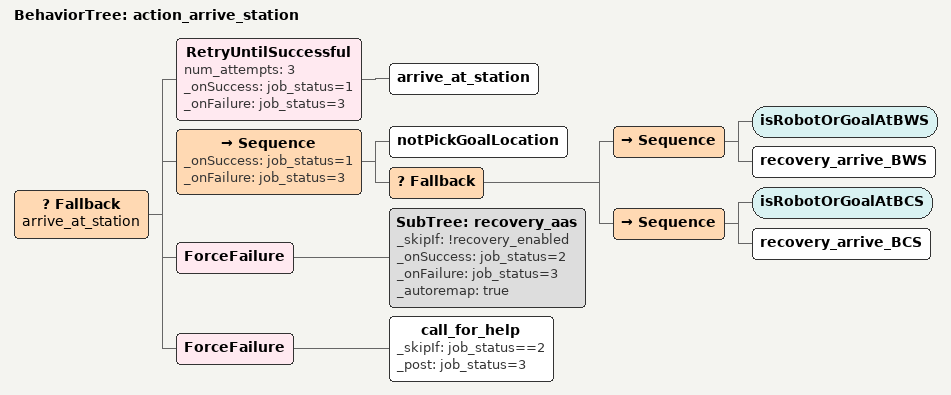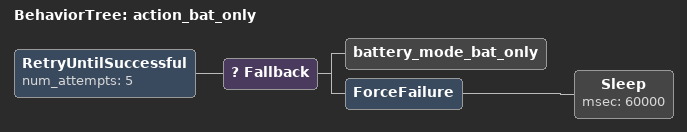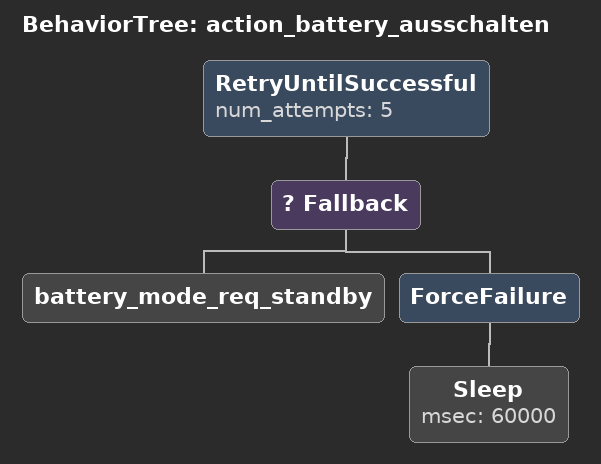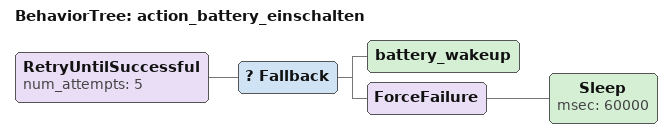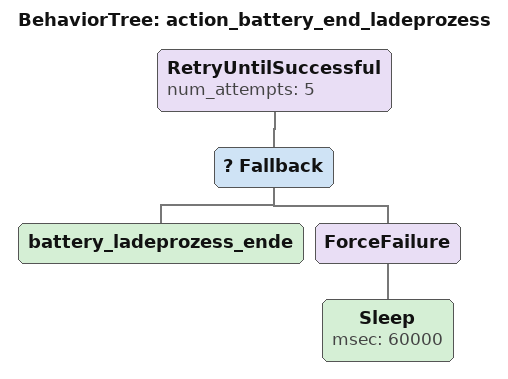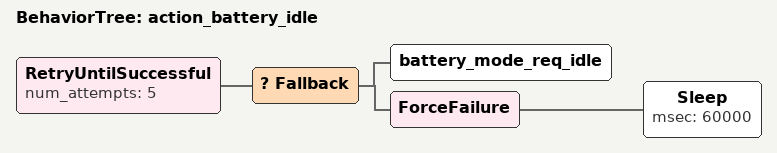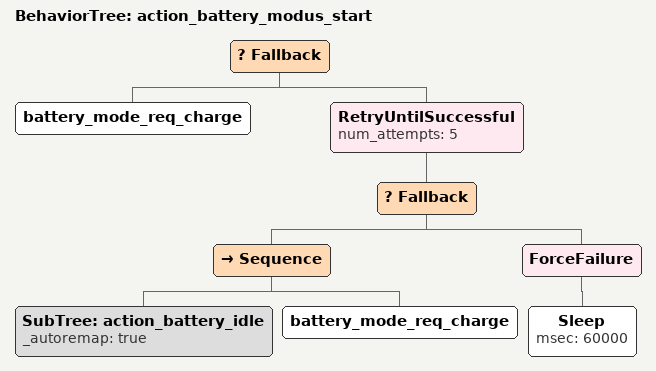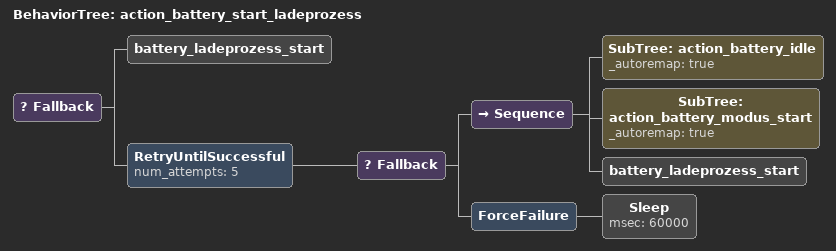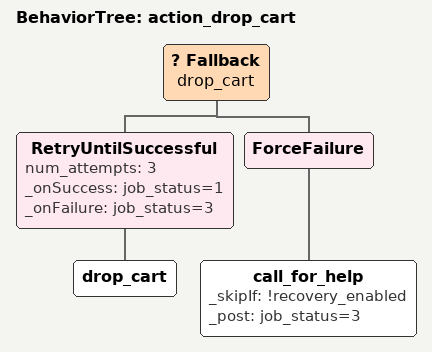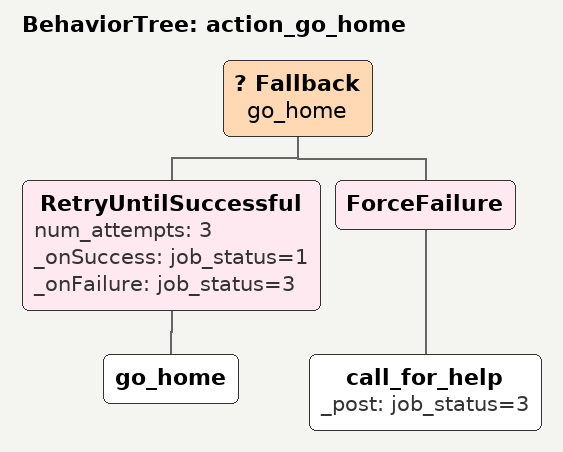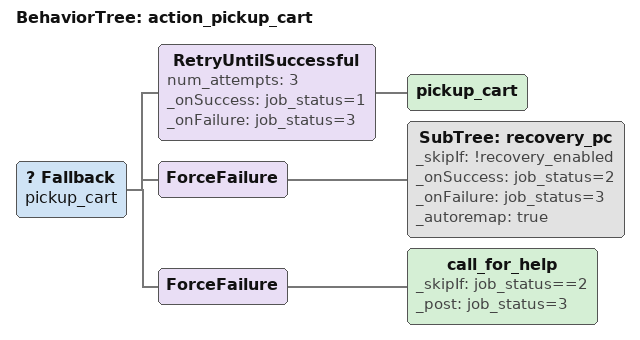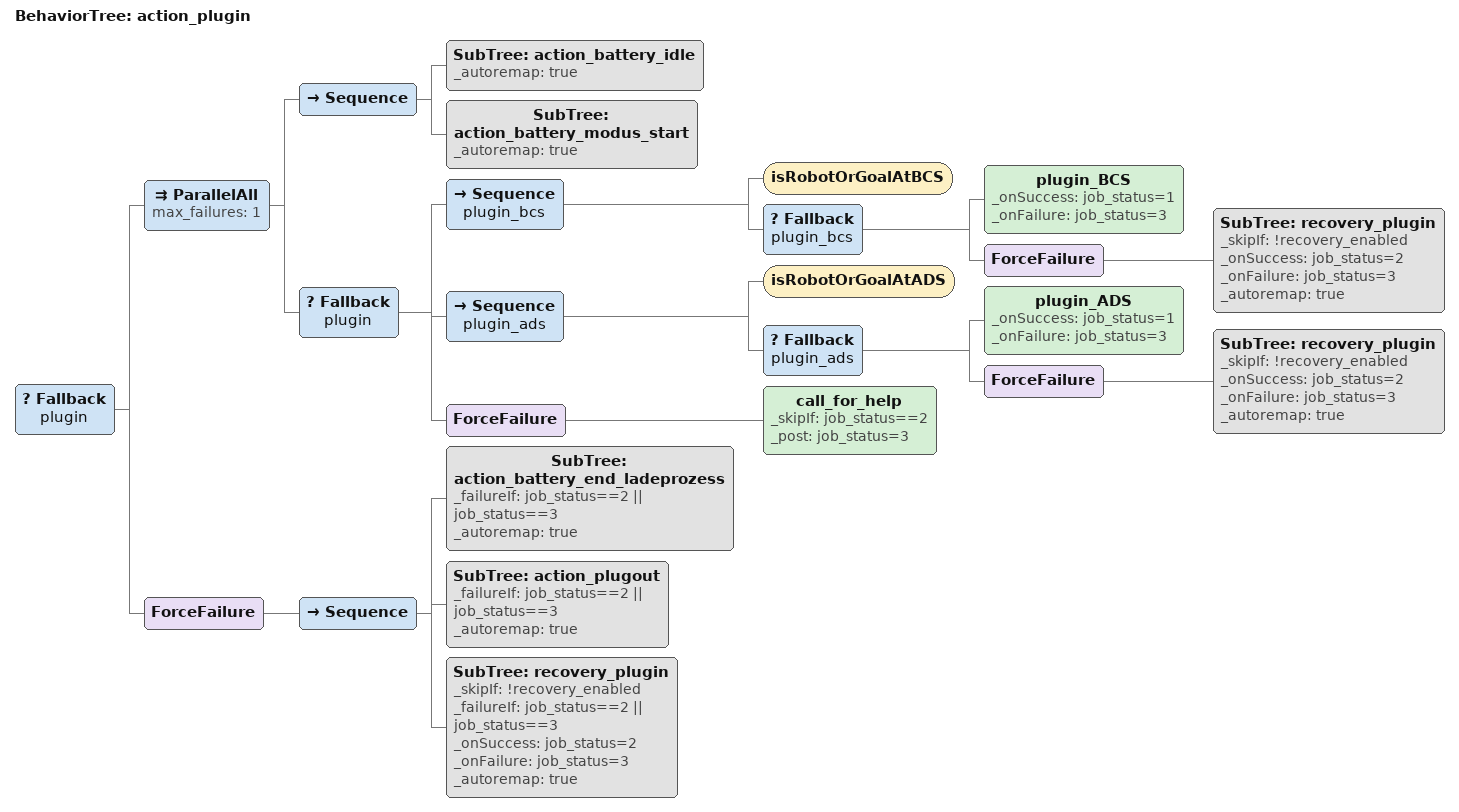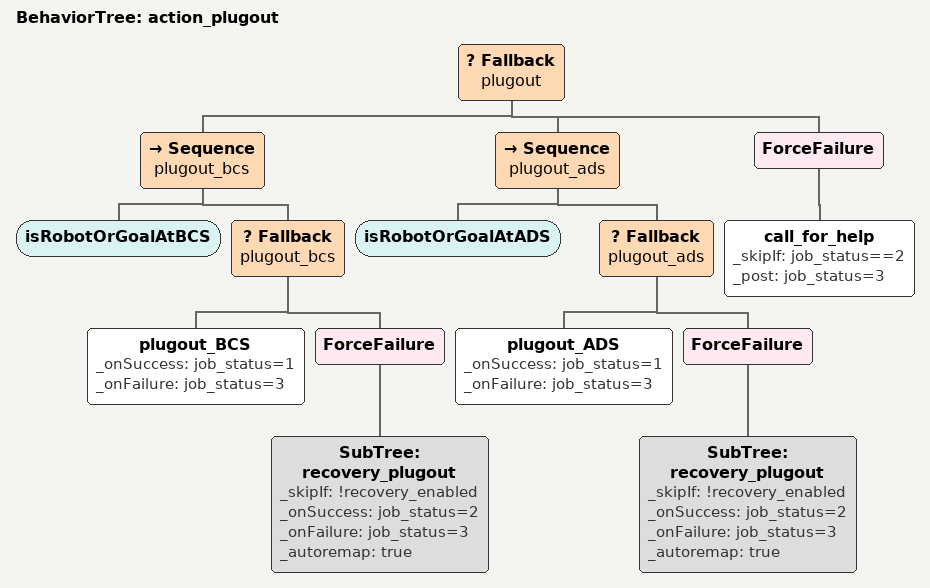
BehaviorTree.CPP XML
<root BTCPP_format="4">
  <BehaviorTree ID="action_arrive_station">
    <Fallback name="arrive_at_station">
      <RetryUntilSuccessful num_attempts="3"
                            _onSuccess="job_status=1"
                            _onFailure="job_status=3">
        <arrive_at_station/>
      </RetryUntilSuccessful>
      <Sequence _onSuccess="job_status=1"
                _onFailure="job_status=3">
        <notPickGoalLocation/>
        <Fallback>
          <Sequence>
            <isRobotOrGoalAtBWS/>
            <recovery_arrive_BWS/>
          </Sequence>
          <Sequence>
            <isRobotOrGoalAtBCS/>
            <recovery_arrive_BCS/>
          </Sequence>
        </Fallback>
      </Sequence>
      <ForceFailure>
        <SubTree ID="recovery_aas"
                 _skipIf="!recovery_enabled"
                 _onSuccess="job_status=2"
                 _onFailure="job_status=3"
                 _autoremap="true"/>
      </ForceFailure>
      <ForceFailure>
        <call_for_help _skipIf="job_status==2"
                       _post="job_status=3"/>
      </ForceFailure>
    </Fallback>
  </BehaviorTree>

  <BehaviorTree ID="action_bat_only">
    <RetryUntilSuccessful num_attempts="5">
      <Fallback>
        <battery_mode_bat_only/>
        <ForceFailure>
          <Sleep msec="60000"/>
        </ForceFailure>
      </Fallback>
    </RetryUntilSuccessful>
  </BehaviorTree>

  <BehaviorTree ID="action_battery_ausschalten">
    <RetryUntilSuccessful num_attempts="5">
      <Fallback>
        <battery_mode_req_standby/>
        <ForceFailure>
          <Sleep msec="60000"/>
        </ForceFailure>
      </Fallback>
    </RetryUntilSuccessful>
  </BehaviorTree>

  <BehaviorTree ID="action_battery_einschalten">
    <RetryUntilSuccessful num_attempts="5">
      <Fallback>
        <battery_wakeup/>
        <ForceFailure>
          <Sleep msec="60000"/>
        </ForceFailure>
      </Fallback>
    </RetryUntilSuccessful>
  </BehaviorTree>

  <BehaviorTree ID="action_battery_end_ladeprozess">
    <RetryUntilSuccessful num_attempts="5">
      <Fallback>
        <battery_ladeprozess_ende/>
        <ForceFailure>
          <Sleep msec="60000"/>
        </ForceFailure>
      </Fallback>
    </RetryUntilSuccessful>
  </BehaviorTree>

  <BehaviorTree ID="action_battery_idle">
    <RetryUntilSuccessful num_attempts="5">
      <Fallback>
        <battery_mode_req_idle/>
        <ForceFailure>
          <Sleep msec="60000"/>
        </ForceFailure>
      </Fallback>
    </RetryUntilSuccessful>
  </BehaviorTree>

  <BehaviorTree ID="action_battery_modus_start">
    <Fallback>
      <battery_mode_req_charge/>
      <RetryUntilSuccessful num_attempts="5">
        <Fallback>
          <Sequence>
            <SubTree ID="action_battery_idle"
                     _autoremap="true"/>
            <battery_mode_req_charge/>
          </Sequence>
          <ForceFailure>
            <Sleep msec="60000"/>
          </ForceFailure>
        </Fallback>
      </RetryUntilSuccessful>
    </Fallback>
  </BehaviorTree>

  <BehaviorTree ID="action_battery_start_ladeprozess">
    <Fallback>
      <battery_ladeprozess_start/>
      <RetryUntilSuccessful num_attempts="5">
        <Fallback>
          <Sequence>
            <SubTree ID="action_battery_idle"
                     _autoremap="true"/>
            <SubTree ID="action_battery_modus_start"
                     _autoremap="true"/>
            <battery_ladeprozess_start/>
          </Sequence>
          <ForceFailure>
            <Sleep msec="60000"/>
          </ForceFailure>
        </Fallback>
      </RetryUntilSuccessful>
    </Fallback>
  </BehaviorTree>

  <BehaviorTree ID="action_drop_cart">
    <Fallback name="drop_cart">
      <RetryUntilSuccessful num_attempts="3"
                            _onSuccess="job_status=1"
                            _onFailure="job_status=3">
        <drop_cart/>
      </RetryUntilSuccessful>
      <ForceFailure>
        <call_for_help _skipIf="!recovery_enabled"
                       _post="job_status=3"/>
      </ForceFailure>
    </Fallback>
  </BehaviorTree>

  <BehaviorTree ID="action_go_home">
    <Fallback name="go_home">
      <RetryUntilSuccessful num_attempts="3"
                            _onSuccess="job_status=1"
                            _onFailure="job_status=3">
        <go_home/>
      </RetryUntilSuccessful>
      <ForceFailure>
        <call_for_help _post="job_status=3"/>
      </ForceFailure>
    </Fallback>
  </BehaviorTree>

  <BehaviorTree ID="action_pickup_cart">
    <Fallback name="pickup_cart">
      <RetryUntilSuccessful num_attempts="3"
                            _onSuccess="job_status=1"
                            _onFailure="job_status=3">
        <pickup_cart/>
      </RetryUntilSuccessful>
      <ForceFailure>
        <SubTree ID="recovery_pc"
                 _skipIf="!recovery_enabled"
                 _onSuccess="job_status=2"
                 _onFailure="job_status=3"
                 _autoremap="true"/>
      </ForceFailure>
      <ForceFailure>
        <call_for_help _skipIf="job_status==2"
                       _post="job_status=3"/>
      </ForceFailure>
    </Fallback>
  </BehaviorTree>

  <BehaviorTree ID="action_plugin">
    <Fallback name="plugin">
      <ParallelAll max_failures="1">
        <Sequence>
          <SubTree ID="action_battery_idle"
                   _autoremap="true"/>
          <SubTree ID="action_battery_modus_start"
                   _autoremap="true"/>
        </Sequence>
        <Fallback name="plugin">
          <Sequence name="plugin_bcs">
            <isRobotOrGoalAtBCS/>
            <Fallback name="plugin_bcs">
              <plugin_BCS _onSuccess="job_status=1"
                          _onFailure="job_status=3"/>
              <ForceFailure>
                <SubTree ID="recovery_plugin"
                         _skipIf="!recovery_enabled"
                         _onSuccess="job_status=2"
                         _onFailure="job_status=3"
                         _autoremap="true"/>
              </ForceFailure>
            </Fallback>
          </Sequence>
          <Sequence name="plugin_ads">
            <isRobotOrGoalAtADS/>
            <Fallback name="plugin_ads">
              <plugin_ADS _onSuccess="job_status=1"
                          _onFailure="job_status=3"/>
              <ForceFailure>
                <SubTree ID="recovery_plugin"
                         _skipIf="!recovery_enabled"
                         _onSuccess="job_status=2"
                         _onFailure="job_status=3"
                         _autoremap="true"/>
              </ForceFailure>
            </Fallback>
          </Sequence>
          <ForceFailure>
            <call_for_help _skipIf="job_status==2"
                           _post="job_status=3"/>
          </ForceFailure>
        </Fallback>
      </ParallelAll>
      <ForceFailure>
        <Sequence>
          <SubTree ID="action_battery_end_ladeprozess"
                   _failureIf="job_status==2 || job_status==3"
                   _autoremap="true"/>
          <SubTree ID="action_plugout"
                   _failureIf="job_status==2 || job_status==3"
                   _autoremap="true"/>
          <SubTree ID="recovery_plugin"
                   _skipIf="!recovery_enabled"
                   _failureIf="job_status==2 || job_status==3"
                   _onSuccess="job_status=2"
                   _onFailure="job_status=3"
                   _autoremap="true"/>
        </Sequence>
      </ForceFailure>
    </Fallback>
  </BehaviorTree>

  <BehaviorTree ID="action_plugout">
    <Fallback name="plugout">
      <Sequence name="plugout_bcs">
        <isRobotOrGoalAtBCS/>
        <Fallback name="plugout_bcs">
          <plugout_BCS _onSuccess="job_status=1"
                       _onFailure="job_status=3"/>
          <ForceFailure>
            <SubTree ID="recovery_plugout"
                     _skipIf="!recovery_enabled"
                     _onSuccess="job_status=2"
                     _onFailure="job_status=3"
                     _autoremap="true"/>
          </ForceFailure>
        </Fallback>
      </Sequence>
      <Sequence name="plugout_ads">
        <isRobotOrGoalAtADS/>
        <Fallback name="plugout_ads">
          <plugout_ADS _onSuccess="job_status=1"
                       _onFailure="job_status=3"/>
          <ForceFailure>
            <SubTree ID="recovery_plugout"
                     _skipIf="!recovery_enabled"
                     _onSuccess="job_status=2"
                     _onFailure="job_status=3"
                     _autoremap="true"/>
          </ForceFailure>
        </Fallback>
      </Sequence>
      <ForceFailure>
        <call_for_help _skipIf="job_status==2"
                       _post="job_status=3"/>
      </ForceFailure>
    </Fallback>
  </BehaviorTree>

</root>
